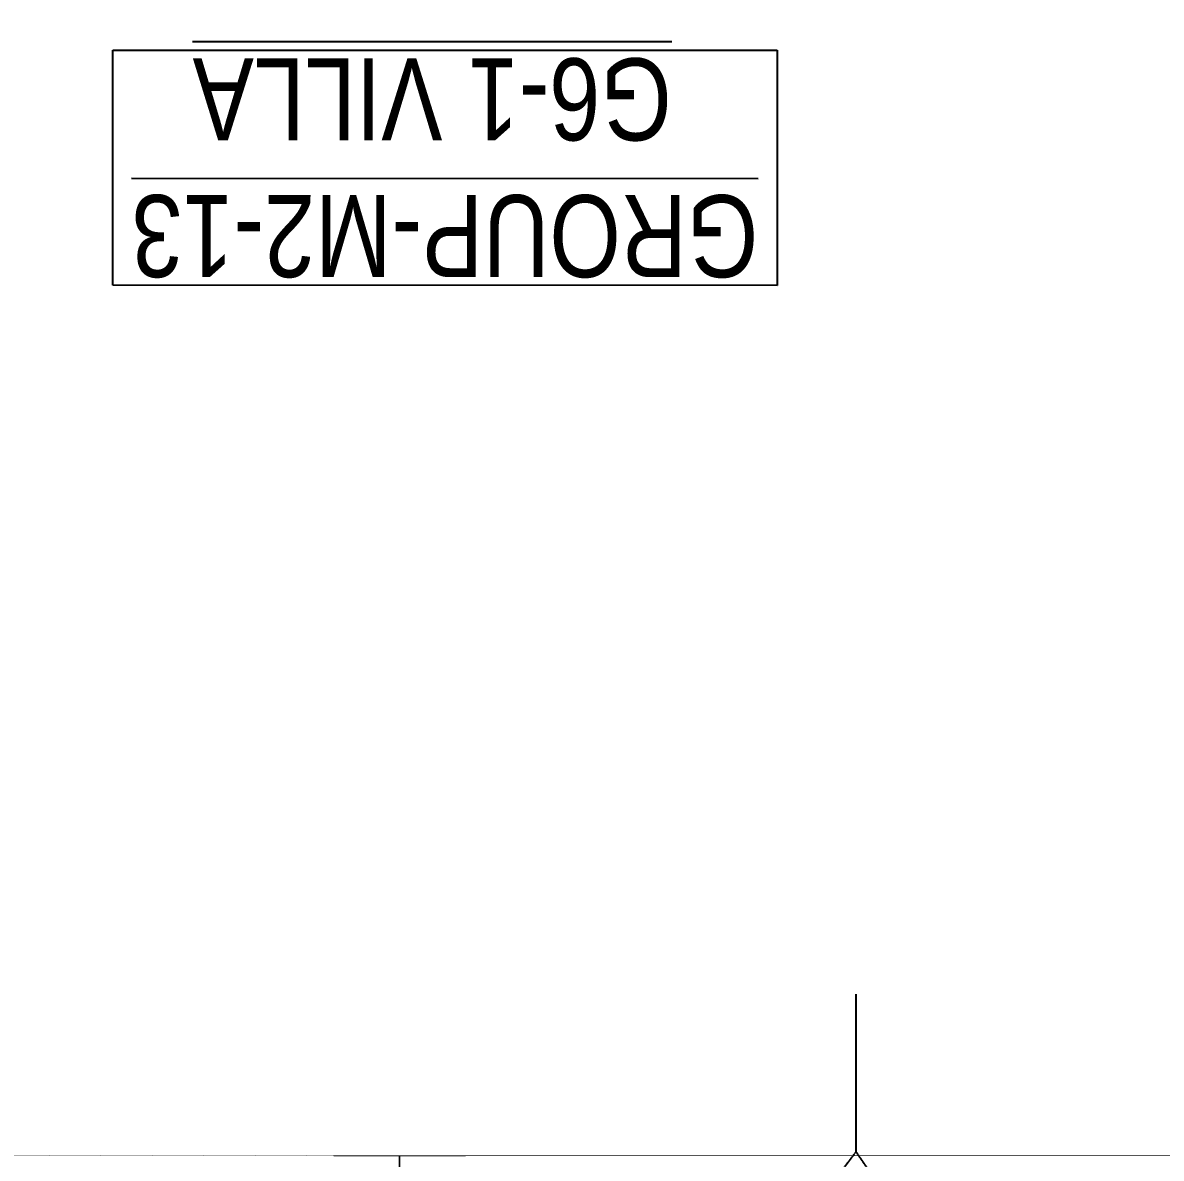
# Model space of a CAD drawing. Header units: centimetres. Extents: x -6122352 to 6876996, y -1694241 to 2592194.
# Drawn here: x 153191 to 160128, y -37667 to -30747 of the extents above; entities that cross this region are included whole.
import ezdxf
from ezdxf.xclip import XClip

# ---------------------------------------------------------------- set-up
doc = ezdxf.new("R2010")
doc.units = ezdxf.units.CM
doc.header["$MEASUREMENT"] = 0
doc.header["$XCLIPFRAME"] = 2
for name, pattern in [('DASHED2', [0.375, 0.25, -0.125]), ('XR-AR-MID-SETTING OUT FOR MASTER$0$23585-XR-AR-MID-GROUND FLOOR$0$23261-XR-AR-SI-GF$0$HIDDEN', [0.375, 0.25, -0.125]), ('XR-AR-MID-SETTING OUT FOR MASTER$0$23585-XR-AR-MID-GROUND FLOOR$0$945-4P-1-101-GROUND FLOOR PLAN$0$XR-MIDDLE-GROUND FLOOR PLAN$0$HIDDEN', [9.524999999999999, 6.35, -3.175])]:
    doc.linetypes.add(name, pattern=pattern)
for name, color, linetype, lineweight in [('23585-XR-AR-DAMAC PLOT LIMITS$0$1-Mid units', 41, 'Continuous', 5), ('@ Foundations', 4, 'DASHED2', 50), ('A-ANNO-TEXT', 3, 'Continuous', 25), ('XR-AR-MID-SETTING OUT FOR MASTER$0$23585-XR-AR-MID-GROUND FLOOR$0$$A-GLAZ-WNDO', 232, 'Continuous', 9), ('XR-AR-MID-SETTING OUT FOR MASTER$0$23585-XR-AR-MID-GROUND FLOOR$0$$A-WALL', 1, 'Continuous', 5), ('XR-AR-MID-SETTING OUT FOR MASTER$0$23585-XR-AR-MID-GROUND FLOOR$0$A-EQUP-KITN-PLAN', 202, 'Continuous', 9), ('XR-AR-MID-SETTING OUT FOR MASTER$0$23585-XR-AR-MID-GROUND FLOOR$0$A-FLOR-OVHD', 9, 'XR-AR-MID-SETTING OUT FOR MASTER$0$23585-XR-AR-MID-GROUND FLOOR$0$23261-XR-AR-SI-GF$0$HIDDEN', 15), ('XR-AR-MID-SETTING OUT FOR MASTER$0$23585-XR-AR-MID-GROUND FLOOR$0$A-GLAZ-SILL', 8, 'Continuous', 5), ('XR-AR-MID-SETTING OUT FOR MASTER$0$23585-XR-AR-MID-GROUND FLOOR$0$A-GLAZ-WNDO', 232, 'Continuous', 9), ('XR-AR-MID-SETTING OUT FOR MASTER$0$23585-XR-AR-MID-GROUND FLOOR$0$A-WALL', 7, 'Continuous', 30), ('XR-AR-MID-SETTING OUT FOR MASTER$0$23585-XR-AR-MID-GROUND FLOOR$0$S-COLS', 51, 'Continuous', 40)]:
    doc.layers.add(name, color=color, linetype=linetype, lineweight=lineweight)
for name, color, linetype in [('@MI-REF LAYER', 7, 'Continuous'), ('B_TH_4', 7, 'Continuous'), ('XR-AR-MID-SETTING OUT FOR MASTER$0$23585-XR-AR-MID-GROUND FLOOR$0$A-Flor-Hral', 3, 'Continuous'), ('XR-AR-MID-SETTING OUT FOR MASTER$0$23585-XR-AR-MID-GROUND FLOOR$0$A-Flor-Strs', 1, 'Continuous'), ('XR-AR-MID-SETTING OUT FOR MASTER$0$23585-XR-AR-MID-GROUND FLOOR$0$G-SHAD-20', 251, 'Continuous'), ('XR-AR-MID-SETTING OUT FOR MASTER$0$23585-XR-AR-MID-GROUND FLOOR$0$GS-HATCH-FLOOR TILE', 251, 'Continuous')]:
    doc.layers.add(name, color=color, linetype=linetype)
doc.styles.add('Xref group 33-41$0$1710 X BOUNDARY WALL OPTION 1$0$Ariel', font='arial.ttf', dxfattribs={"width": 0.8})

# ---------------------------------------------------------------- blocks, each defined once
blk = doc.blocks.new('23585-XR-AR-DAMAC PLOT LIMITS')
at = {"layer": '23585-XR-AR-DAMAC PLOT LIMITS$0$1-Mid units', "color": 251, "true_color": 0x636466}
for points in [[(496527.8234999999, 2768983.0207), (496510.1283, 2768999.2345), (496514.1816999996, 2769003.658299999), (496531.8768999996, 2768987.444499999)], [(496523.7701000003, 2768978.597100001), (496506.0749000004, 2768994.810699999), (496510.1283, 2768999.2345), (496527.8234999999, 2768983.0207)]]:
    blk.add_lwpolyline(points, close=True, dxfattribs=at)
blk = doc.blocks.new('A$Cf093b529')
at = {"layer": 'A-ANNO-TEXT'}
blk.add_blockref('23585-XR-AR-DAMAC PLOT LIMITS', (-495391.9901121984, -2768603.441896566), dxfattribs=at)
blk = doc.blocks.new('XR-AR-MID-SETTING OUT FOR MASTER$0$23585-XR-AR-MID-GROUND FLOOR$0$945-4P-1-101-GROUND FLOOR PLAN$0$XR-MIDDLE-GROUND FLOOR PLAN$0$A$C446944C1')
at = {"layer": 'XR-AR-MID-SETTING OUT FOR MASTER$0$23585-XR-AR-MID-GROUND FLOOR$0$A-GLAZ-SILL', "color": 252}
blk.add_line((-2.733431756496429e-07, -4.737777635455132e-05), (5.199999726377428, -4.737754352390766e-05), dxfattribs=at)
for points in [[(2.208076124545187, -0.02284434624016285), (2.208076124545187, -0.1242443462833762), (2.093846930889413, -0.07354434626176953), (2.208076124545187, -0.02284434624016285)], [(2.991923328721896, -0.02284434624016285), (2.991923328721896, -0.1242443462833762), (3.106152522144839, -0.07354434579610825), (2.991923328721896, -0.02284434624016285)]]:
    blk.add_lwpolyline(points, dxfattribs=at)
at = {"layer": 'XR-AR-MID-SETTING OUT FOR MASTER$0$23585-XR-AR-MID-GROUND FLOOR$0$A-GLAZ-WNDO', "color": 252}
for p, q in [((5.199999726610258, 0.2499526219908148), (-2.735760062932968e-07, 0.2499526222236454)), ((-2.735760062932968e-07, 0.2499526222236454), (-2.733431756496429e-07, -4.737777635455132e-05)), ((0.04999972670339048, 0.0999526223167777), (0.04999972647055984, 0.2499526219908148)), ((1.284999726805836, 0.2499526222236454), (1.284999726805836, 0.09995262185111642)), ((1.334999726619571, 0.09995262208394706), (1.334999726619571, 0.2499526222236454)), ((3.864999726880342, 0.0999526223167777), (3.864999726880342, 0.2499526224564761)), ((3.914999726694077, 0.2499526222236454), (3.914999726694077, 0.09995262185111642)), ((5.149999726563692, 0.09995262254960835), (5.149999726796523, 0.2499526222236454)), ((5.199999726610258, 0.2499526219908148), (5.199999726377428, -4.737754352390766e-05)), ((-2.733431756496429e-07, 0.09995262208394706), (2.599999726517126, 0.09995262185111642)), ((5.199999726610258, 0.0999526223167777), (2.599999726517126, 0.09995262185111642))]:
    blk.add_line(p, q, dxfattribs=at)
for points in [[(1.284999726805836, 0.1999526221770793), (0.04999972647055984, 0.1999526226427406)], [(3.914999726694077, 0.1999526221770793), (5.149999726796523, 0.1999526219442487)]]:
    blk.add_lwpolyline(points, dxfattribs=at)
for points in [[(1.224999726749957, 0.03995262226089835), (1.304999726824462, 0.03995262226089835), (1.304999726824462, 0.08995262207463384), (1.224999726517126, 0.08995262230746448)], [(2.51999972644262, 0.03995262226089835), (1.304999726824462, 0.03995262226089835), (1.304999726824462, 0.08995262207463384), (2.519999726675451, 0.08995262207463384)], [(2.599999726517126, 0.03995262226089835), (2.51999972644262, 0.03995262226089835), (2.519999726675451, 0.08995262207463384), (2.599999726517126, 0.08995262254029512)], [(2.599999726517126, 0.03995262226089835), (2.679999726591632, 0.03995262202806771), (2.679999726591632, 0.08995262254029512), (2.599999726517126, 0.08995262254029512)], [(2.679999726591632, 0.03995262202806771), (3.89499972644262, 0.039952622493729), (3.894999726675451, 0.08995262207463384), (2.679999726591632, 0.08995262254029512)], [(3.974999726749957, 0.039952622493729), (3.89499972644262, 0.039952622493729), (3.894999726675451, 0.08995262207463384), (3.974999726749957, 0.08995262230746448)]]:
    blk.add_lwpolyline(points, close=True, dxfattribs=at)
blk = doc.blocks.new('XR-AR-MID-SETTING OUT FOR MASTER$0$23585-XR-AR-MID-GROUND FLOOR$0$945-4P-1-101-GROUND FLOOR PLAN$0$XR-MIDDLE-GROUND FLOOR PLAN$0$BREAK LINE1')
blk.add_lwpolyline([(648.1633601741578, -6.16698093744526, 0, 0, 0), (100.7725748287976, -6.16698093744526, 16.74478720384293, 16.74478720384293, 0), (38.27257482879577, -177.8843240237456, 16.74478720384293, 16.74478720384293, 0), (-86.72742517120423, 165.5503621488551, 16.74478720384293, 16.74478720384293, 0), (-149.2274251712042, -6.166980937447079, 0, 0, 0), (-912.0704092131346, -6.166980937441622, 0, 0, 0)], format="xyseb")
blk = doc.blocks.new('XR-AR-MID-SETTING OUT FOR MASTER$0$23585-XR-AR-MID-GROUND FLOOR$0$945-4P-1-101-GROUND FLOOR PLAN$0$XR-MIDDLE-GROUND FLOOR PLAN$0$WRFWF')
at = {"layer": 'XR-AR-MID-SETTING OUT FOR MASTER$0$23585-XR-AR-MID-GROUND FLOOR$0$A-FLOR-OVHD', "linetype": 'XR-AR-MID-SETTING OUT FOR MASTER$0$23585-XR-AR-MID-GROUND FLOOR$0$945-4P-1-101-GROUND FLOOR PLAN$0$XR-MIDDLE-GROUND FLOOR PLAN$0$HIDDEN', "ltscale": 0.1}
for p, q in [((9250.00889430586, 14089.9999996908), (9250.008894346622, 9909.449274283641)), ((10350.00889432596, 14089.44927426482), (9250.008894305867, 14089.44927426484)), ((10350.00889432159, 13809.44927426483), (9250.008894308598, 13809.44927426484)), ((10350.00889431722, 13529.44927426483), (9250.008894311328, 13529.44927426484)), ((10350.00889431286, 13249.44927426483), (9250.008894314058, 13249.44927426484)), ((10350.00889431286, 12969.44927426484), (9250.008894314054, 12969.44927426485)), ((10350.00889431285, 12689.44927426484), (9250.00889431405, 12689.44927426486)), ((10350.00889431285, 12409.44927426485), (9250.008894314047, 12409.44927426486)), ((10350.00889431284, 12129.44927426485), (9250.008894314044, 12129.44927426487)), ((10350.00889431284, 11849.44927426486), (9250.00889431404, 11849.44927426487)), ((10350.00889431284, 11569.44927426486), (9250.008894314036, 11569.44927426488)), ((10350.00889431283, 11289.44927426487), (9250.00889431403, 11289.44927426488)), ((10350.00889431283, 11009.44927426487), (9250.008894314027, 11009.44927426489)), ((10350.00889432794, 11009.4492742833), (10350.00889432794, 9909.449274272882)), ((10350.00889432794, 9909.449274272882), (9250.008894346622, 9909.449274283641))]:
    blk.add_line(p, q, dxfattribs=at)
blk.add_lwpolyline([(10350.00889430916, 14369.99999969173), (10350.00889431698, 11009.4492742833)], dxfattribs=at)
blk = doc.blocks.new('XR-AR-MID-SETTING OUT FOR MASTER$0$23585-XR-AR-MID-GROUND FLOOR$0$945-4P-1-101-GROUND FLOOR PLAN$0$XR-MIDDLE-GROUND FLOOR PLAN$0$ASDASDASD')
blk.add_wipeout([(-42428.49006074868, 24502.348435747233), (-42278.49006074868, 24502.348435747143), (-42278.490060748925, 24052.348435747146), (-42428.49006074892, 24052.34843574723)])
blk.add_hatch(color=256).paths.add_polyline_path([(-42428.49006074868, 24502.34843574724), (-42278.49006074868, 24502.34843574715), (-42428.49006074893, 24052.34843574724)])
for p, q in [((-42278.49006074868, 24502.34843574715), (-42428.49006074868, 24502.34843574724)), ((-42428.49006074868, 24502.34843574724), (-42428.49006074893, 24052.34843574724)), ((-42428.49006074893, 24052.34843574724), (-42278.49006074868, 24502.34843574715)), ((-42278.49006074893, 24052.34843574715), (-42278.49006074868, 24502.34843574715)), ((-42428.49006074893, 24052.34843574724), (-42278.49006074893, 24052.34843574715))]:
    blk.add_line(p, q)
blk = doc.blocks.new('XR-AR-MID-SETTING OUT FOR MASTER$0$23585-XR-AR-MID-GROUND FLOOR$0$A$C08698786')
at = {"layer": 'XR-AR-MID-SETTING OUT FOR MASTER$0$23585-XR-AR-MID-GROUND FLOOR$0$S-COLS', "color": 252, "lineweight": 30}
for points in [[(-100.1414103507996, 18727.55777406693), (-100.141410112381, 17727.55777406693), (99.85858964920044, 17727.55777430534), (99.85858988761902, 18727.55777430534)], [(-100.1111845970154, 16144.64576864243), (-100.111184835434, 14944.64576864243), (99.88881516456604, 14944.64576816559), (99.88881492614746, 16144.64576816559)]]:
    blk.add_lwpolyline(points, close=True, dxfattribs=at)
blk = doc.blocks.new('XR-AR-MID-SETTING OUT FOR MASTER')
at = {"layer": 'XR-AR-MID-SETTING OUT FOR MASTER$0$23585-XR-AR-MID-GROUND FLOOR$0$A-EQUP-KITN-PLAN', "color": 8}
for p, q in [((3900.071841031313, 15202.66031169891), (5500.076263219118, 15202.66031217575)), ((3900.071840971708, 14952.66031217575), (3900.071841031313, 15202.66031169891)), ((3500.047055631876, 14252.66031169891), (5300.028238087893, 14252.66031217575))]:
    blk.add_line(p, q, dxfattribs=at)
at = {"layer": 'XR-AR-MID-SETTING OUT FOR MASTER$0$23585-XR-AR-MID-GROUND FLOOR$0$A-Flor-Hral', "color": 8}
blk.add_lwpolyline([(100.008808940649, 14902.65850448608), (2090.008809119463, 14902.65850496292), (2090.008808881044, 14852.65850448608), (100.0088091790676, 14852.65850496292)], dxfattribs=at)
at = {"layer": 'XR-AR-MID-SETTING OUT FOR MASTER$0$23585-XR-AR-MID-GROUND FLOOR$0$A-FLOR-OVHD', "color": 8, "linetype": 'XR-AR-MID-SETTING OUT FOR MASTER$0$23585-XR-AR-MID-GROUND FLOOR$0$23261-XR-AR-SI-GF$0$HIDDEN', "ltscale": 5}
for p, q in [((5500.000221520662, 14952.65890216827), (3899.995457738638, 14952.65890169144)), ((3900.071499198675, 14852.66031217575), (5500.076263397932, 14852.66031265259)), ((3400.046698898077, 14152.65701627731), (3400.011432737112, 12202.66620731354)), ((3500.053779155016, 12202.66576147079), (3500.053778856993, 14152.65753126144))]:
    blk.add_line(p, q, dxfattribs=at)
at = {"layer": 'XR-AR-MID-SETTING OUT FOR MASTER$0$23585-XR-AR-MID-GROUND FLOOR$0$A-Flor-Strs', "color": 8}
for p, q in [((2040.00880882144, 14952.65850496292), (100.0088088214397, 14952.65850496292)), ((1200.008809238672, 14952.65850496292), (1200.008808940649, 14902.65850400925)), ((1480.008808463812, 14952.65850496292), (1480.008808642626, 14902.65850543976)), ((1760.008809119463, 14952.65850448608), (1760.008808940649, 14902.65850448608)), ((2040.00880882144, 14952.65850496292), (2040.008809179068, 14902.65850400925)), ((1200.008808404207, 14852.65850448608), (1200.00880882144, 13952.65850496292)), ((1480.008808940649, 14852.65850448608), (1480.008808940649, 13952.65850400925)), ((1760.008809119463, 14852.65850448608), (1760.008808523417, 13952.65850448608)), ((2040.008808940649, 14852.65850448608), (2040.008808881044, 13952.65850448608)), ((1480.008808881044, 13902.65850496292), (1480.008808583021, 13852.65850496292)), ((1760.008809000254, 13902.65850448608), (1760.008809000254, 13852.65850496292)), ((2040.008808881044, 13902.65850496292), (2040.008808881044, 13852.65850400925)), ((1100.008809238672, 13852.65850496292), (100.0088088810444, 13852.65850400925)), ((1200.00880882144, 13852.65850448608), (1200.008808583021, 13573.20923042297)), ((1100.008808940649, 13572.65850400925), (100.008808940649, 13572.65850448608)), ((1200.008809119463, 13572.65850448608), (1150.008809417486, 13572.65850448608))]:
    blk.add_line(p, q, dxfattribs=at)
blk.add_lwpolyline([(1200.008809119463, 13902.65850448608), (1200.008808881044, 13852.65850400925), (1150.008809179068, 13852.65850496292)], dxfattribs=at)
at = {"layer": 'XR-AR-MID-SETTING OUT FOR MASTER$0$23585-XR-AR-MID-GROUND FLOOR$0$A-Flor-Strs', "color": 8, "const_width": 15.00000006679886}
blk.add_lwpolyline([(455.1530921757221, 13685.15850496292), (650.0088085234165, 13572.65850496292), (844.8645255863667, 13685.15850543976)], dxfattribs=at)
at = {"layer": 'XR-AR-MID-SETTING OUT FOR MASTER$0$23585-XR-AR-MID-GROUND FLOOR$0$A-Flor-Strs', "color": 8}
blk.add_circle((2040.008809119463, 14402.65850496292), 45.00000020605513, dxfattribs=at)
at = {"layer": 'XR-AR-MID-SETTING OUT FOR MASTER$0$23585-XR-AR-MID-GROUND FLOOR$0$A-WALL', "color": 8}
for points in [[(100.0000008046627, 19472.65428304672), (400.0004432499409, 19472.65428209305), (400.0004433095455, 19222.70159435272), (99.99999997019768, 19222.70159482956)], [(3900.046799689531, 14852.65960979462), (3900.046799749136, 14952.65960931778), (3400.047055512667, 14952.661257267), (3400.046698898077, 14152.65701627731), (3500.047055453062, 14152.6577372551), (3500.047055572271, 14852.65960979462)], [(1950.000811725855, 13202.63829565048), (2000.00029399991, 13202.63829565048), (2000.00945982337, 13652.63829517365), (1950.000810950994, 13652.63829469681)]]:
    blk.add_lwpolyline(points, close=True, dxfattribs=at)
blk.add_lwpolyline([(3500.047055572271, 14852.65960979462), (3400.047011226416, 14852.65965414047)], dxfattribs=at)
at = {"layer": 'XR-AR-MID-SETTING OUT FOR MASTER$0$23585-XR-AR-MID-GROUND FLOOR$0$$A-GLAZ-WNDO', "color": 8, "xscale": -1000, "yscale": 1000, "zscale": 1000}
blk.add_blockref('XR-AR-MID-SETTING OUT FOR MASTER$0$23585-XR-AR-MID-GROUND FLOOR$0$945-4P-1-101-GROUND FLOOR PLAN$0$XR-MIDDLE-GROUND FLOOR PLAN$0$A$C446944C1', (5600.000170022249, 19222.70166015625), dxfattribs=at)
at = {"layer": 'XR-AR-MID-SETTING OUT FOR MASTER$0$23585-XR-AR-MID-GROUND FLOOR$0$$A-WALL', "color": 8}
blk.add_blockref('XR-AR-MID-SETTING OUT FOR MASTER$0$23585-XR-AR-MID-GROUND FLOOR$0$945-4P-1-101-GROUND FLOOR PLAN$0$XR-MIDDLE-GROUND FLOOR PLAN$0$WRFWF', (-9150.000085562468, -796.7907695770264), dxfattribs=at)
at = {"layer": 'XR-AR-MID-SETTING OUT FOR MASTER$0$23585-XR-AR-MID-GROUND FLOOR$0$A-FLOR-OVHD', "color": 8, "linetype": 'XR-AR-MID-SETTING OUT FOR MASTER$0$23585-XR-AR-MID-GROUND FLOOR$0$23261-XR-AR-SI-GF$0$HIDDEN', "ltscale": 5, "xscale": -0.9999999999999997, "rotation": 194.2810957359752}
blk.add_blockref('XR-AR-MID-SETTING OUT FOR MASTER$0$23585-XR-AR-MID-GROUND FLOOR$0$945-4P-1-101-GROUND FLOOR PLAN$0$XR-MIDDLE-GROUND FLOOR PLAN$0$BREAK LINE1', (675.0088040530682, 13433.20923042297), dxfattribs=at)
at = {"layer": 'XR-AR-MID-SETTING OUT FOR MASTER$0$23585-XR-AR-MID-GROUND FLOOR$0$G-SHAD-20', "color": 8}
blk.add_blockref('XR-AR-MID-SETTING OUT FOR MASTER$0$23585-XR-AR-MID-GROUND FLOOR$0$945-4P-1-101-GROUND FLOOR PLAN$0$XR-MIDDLE-GROUND FLOOR PLAN$0$ASDASDASD', (44478.49782505631, -10849.71202945709), dxfattribs=at)
at = {"layer": 'XR-AR-MID-SETTING OUT FOR MASTER$0$23585-XR-AR-MID-GROUND FLOOR$0$A-Flor-Hral', "color": 8}
blk.add_lwpolyline([(1150.008809179068, 13560.48195743561), (1150.008809059858, 13902.65850496292), (2090.008809238672, 13902.65850496292), (2090.008809119463, 13952.65850496292), (1100.008808940649, 13952.65850448608), (1100.008809119463, 13547.75468444824)], dxfattribs=at)
at = {"layer": 'XR-AR-MID-SETTING OUT FOR MASTER$0$23585-XR-AR-MID-GROUND FLOOR$0$A-Flor-Strs', "color": 8}
blk.add_lwpolyline([(650.0088085234165, 13572.65850496292), (650.008808940649, 14402.65850448608), (2040.008809119463, 14402.65850496292)], dxfattribs=at)
at = {"layer": 'XR-AR-MID-SETTING OUT FOR MASTER$0$23585-XR-AR-MID-GROUND FLOOR$0$A-WALL', "color": 8}
for points in [[(99.99999931454659, 19472.65428209305), (-99.99999925494194, 19472.65428256989), (-99.998236566782, 5500.00000667572), (100.0017631351948, 5500.000006198883), (99.9995484650135, 8850.141927242279), (1100.048611491919, 8850.10940027237), (1100.048611015081, 8950.109399795532), (100.03925588727, 8950.072475910187), (100.0088088810444, 10949.9982419014), (2099.951952844858, 10949.99824142456), (2099.998660355806, 9950.143901348114), (2199.988806992769, 9950.143900871277), (2200.057162195444, 11149.97698402405), (2100.075846284628, 11149.97698354721), (2100.039519578218, 11049.97698402405), (100.0088088810444, 11049.99824142456)], [(2200.013650625944, 13652.63605213165), (2200.017217665911, 13652.6360502243), (2200.024336546659, 13852.63604974747), (1199.974533885717, 13852.65850543976), (1199.974534541368, 13752.66171360016), (1850.013650208712, 13752.64729642868), (1850.013650685549, 13102.64278697968), (2100.128742069006, 13102.63829755783), (2100.128742545843, 12652.63829708099), (1949.986809521914, 12652.64009141922), (1949.9868093431, 12552.35255002975), (2100.055755704641, 12552.35255050659), (2100.016017049551, 12049.97720527649), (2199.959899276495, 12049.97720527649), (2199.999632865191, 13202.6360502243), (2050.003180772066, 13202.63829612732), (2050.012347489595, 13652.63829517365), (2200.019845813513, 13652.63604927063)]]:
    blk.add_lwpolyline(points, close=True, dxfattribs=at)
at = {"layer": 'XR-AR-MID-SETTING OUT FOR MASTER$0$23585-XR-AR-MID-GROUND FLOOR$0$GS-HATCH-FLOOR TILE', "color": 8}
blk.add_blockref('XR-AR-MID-SETTING OUT FOR MASTER$0$23585-XR-AR-MID-GROUND FLOOR$0$A$C08698786', (-1.490116119384766e-07, 0), dxfattribs=at)
blk = doc.blocks.new('MID UNIT')
at = {"xscale": 0.001, "yscale": 0.001, "zscale": 0.001}
blk.add_blockref('XR-AR-MID-SETTING OUT FOR MASTER', (0, 0), dxfattribs=at)
blk = doc.blocks.new('TH_4')
at = {"xscale": -1}
blk.add_blockref('MID UNIT', (495814.3053798475, 2769130.514097063), dxfattribs=at)
blk.add_blockref('MID UNIT', (495814.3053798428, 2769130.514097063))
blk = doc.blocks.new('A$C780da55d')
at = {"layer": 'B_TH_4', "xscale": 1.000039159572381, "yscale": 1.000039159572381, "zscale": 1.000039159572381}
blk.add_blockref('TH_4', (-495814.0704651335, -2769239.302089663), dxfattribs=at)
blk = doc.blocks.new('23585-XR-AR-MALDIVE-2$0$TH_4')
blk.add_blockref('A$C780da55d', (495794.655359471, 2769130.864096801))
at = {"layer": '@ Foundations', "linetype": 'DASHED2', "ltscale": 0.25}
for points in [[(495813.2805292943, 2769147.567329024), (495815.3305292943, 2769147.567329024), (495815.3305292943, 2769149.917329025), (495813.2805292943, 2769149.917329025)], [(495812.9555292943, 2769144.710129024), (495815.6555292943, 2769144.710129024), (495815.6555292943, 2769147.210129024), (495812.9555292943, 2769147.210129024)]]:
    blk.add_lwpolyline(points, close=True, dxfattribs=at)

msp = doc.modelspace()

# ---------------------------------------------------------------- hatches: boundary and pattern name
at = {"layer": '@MI-REF LAYER'}
h = msp.add_hatch(dxfattribs=at)
h.set_pattern_fill('ANSI31', color=256, scale=1999.999998458916, angle=186.7183412143764)
h.set_pattern_definition([(231.7183412143764, (-2377109729.195271, -1504175463.930205), (196.2436825049419, -154.8819453021617), [])])
h.paths.add_polyline_path([(173637.0869775118, -37949.32877335549), (167386.8413807879, -37949.37531380878), (167386.9737882378, -37648.74568145981), (143585.5400450877, -37648.92291633073), (143585.6769294339, -37949.55254705408), (137335.4313334406, -37949.59908999035), (137335.3697368986, -23675.76798647625), (173636.9359965053, -23675.49767068315)])

# ---------------------------------------------------------------- block references
at = {"layer": '@MI-REF LAYER', "xscale": 1000, "yscale": 1000, "zscale": 1000, "rotation": 312.4882903633292}
msp.add_blockref('A$Cf093b529', (-891608.7329339073, 539022.7201118186), dxfattribs=at)

# ---------------------------------------------------------------- next in the draw order: block references
at = {"layer": '@MI-REF LAYER'}
ref = msp.add_blockref('23585-XR-AR-MALDIVE-2$0$TH_4', (495949172.1971557, 2769116030.608025), dxfattribs=dict(at, xscale=1000, yscale=1000, zscale=1000, rotation=180.0004266472492))
XClip(ref).set_block_clipping_path([(495793.21268222714, 2769130.5182449548), (495835.2553357263, 2769130.5117717395), (495835.2591759865, 2769154.440407738), (495826.3071482759, 2769154.4120021537), (495820.30700588087, 2769154.4132245434), (495814.30714883376, 2769154.4144345364), (495808.3071463499, 2769154.415509443), (495802.3071416123, 2769154.4165843492), (495793.2169511025, 2769154.458260442)])

# ---------------------------------------------------------------- next in the draw order: linework, layer by layer
at = {"layer": '@MI-REF LAYER', "const_width": 5}
msp.add_lwpolyline([(173636.9359964716, -23675.49767064632), (173637.0869772836, -37949.32877353992), (167386.8413804983, -37949.3753140686), (167386.9737881201, -37648.74568161801), (143585.5400449543, -37648.92291641869), (143585.6769293737, -37949.55254715248), (137335.431333435, -37949.59908998422), (137335.3697366539, -23675.76798670035)], close=True, dxfattribs=at)

# ---------------------------------------------------------------- next in the draw order: wipeouts: each hides what was drawn before it
at = {"color": 10}
msp.add_wipeout([(173637.08697751185, -37949.32877335549), (167386.84138078793, -37949.37531380877), (167386.97378823784, -37648.74568145981), (143585.54004508778, -37648.922916330725), (143585.676929434, -37949.55254705409), (137335.43133344065, -37949.59908999034), (137335.36973689863, -23675.767986476258), (173636.93599650534, -23675.49767068315)], dxfattribs=at).dxf.layer = '@MI-REF LAYER'

# ---------------------------------------------------------------- next in the draw order: linework, layer by layer
at = {"layer": '@MI-REF LAYER', "linetype": 'DASHED2', "extrusion": (3.922150566507449e-12, 7.460187453559482e-09, 1)}
for points, elevation in [([(158268.5679612943, -37627.13624103538), (158269.1274133481, -36546.17488651534)], -22.46051593867118), ([(143488.0467710416, -38361.2859475002), (157711.640013368, -38363.81559354919), (158268.5679612943, -37627.13624103538)], -22.46050787449465), ([(167488.0630705136, -38369.47106409549), (158773.6497661855, -38364.36523643637), (158268.5679612943, -37627.13624103538)], -22.46050787449465)]:
    msp.add_lwpolyline(points, dxfattribs=dict(at, elevation=elevation))

# ---------------------------------------------------------------- next in the draw order: texts
at = {"layer": '@MI-REF LAYER', "color": 3, "insert": (157737.1081270634, -32297.33027168496), "char_height": 500, "width": 3948.532521541532, "attachment_point": 1, "rotation": 179.9889286963586, "style": 'Xref group 33-41$0$1710 X BOUNDARY WALL OPTION 1$0$Ariel', "bg_fill": 19, "box_fill_scale": 1.1, "bg_fill_color": 256, "bg_fill_transparency": 0}
msp.add_mtext('\\pxqc;{\\LGROUP-M2-13  G6-1 VILLA}', dxfattribs=at)

# ---------------------------------------------------------------- next in the draw order: wipeouts: each hides what was drawn before it
msp.add_wipeout([(154713.26501109937, -36719.58151505431), (147743.77812609772, -36718.23752600489), (147744.49163168855, -33018.23759319482), (154713.97851675688, -33019.58158290811)]).dxf.layer = '@MI-REF LAYER'

# ---------------------------------------------------------------- next in the draw order: wipeouts: each hides what was drawn before it
at = {"color": 10}
for points in [[(154713.97851470317, -33019.58158267399), (147744.49163163186, -33018.23759362727), (147743.78306773928, -36718.23752603783), (154713.26501125545, -36719.58151493443), (154713.97851473276, -33019.58158270632)], [(163133.96953563776, -33364.72409041696), (155948.24589423242, -33363.41861364263), (155947.6460729339, -36665.0074783027), (163133.3697151604, -36666.31295390534), (163133.96953528465, -33364.72409072089)]]:
    msp.add_wipeout(points, dxfattribs=at).dxf.layer = '@MI-REF LAYER'

doc.saveas('drawing.dxf')
